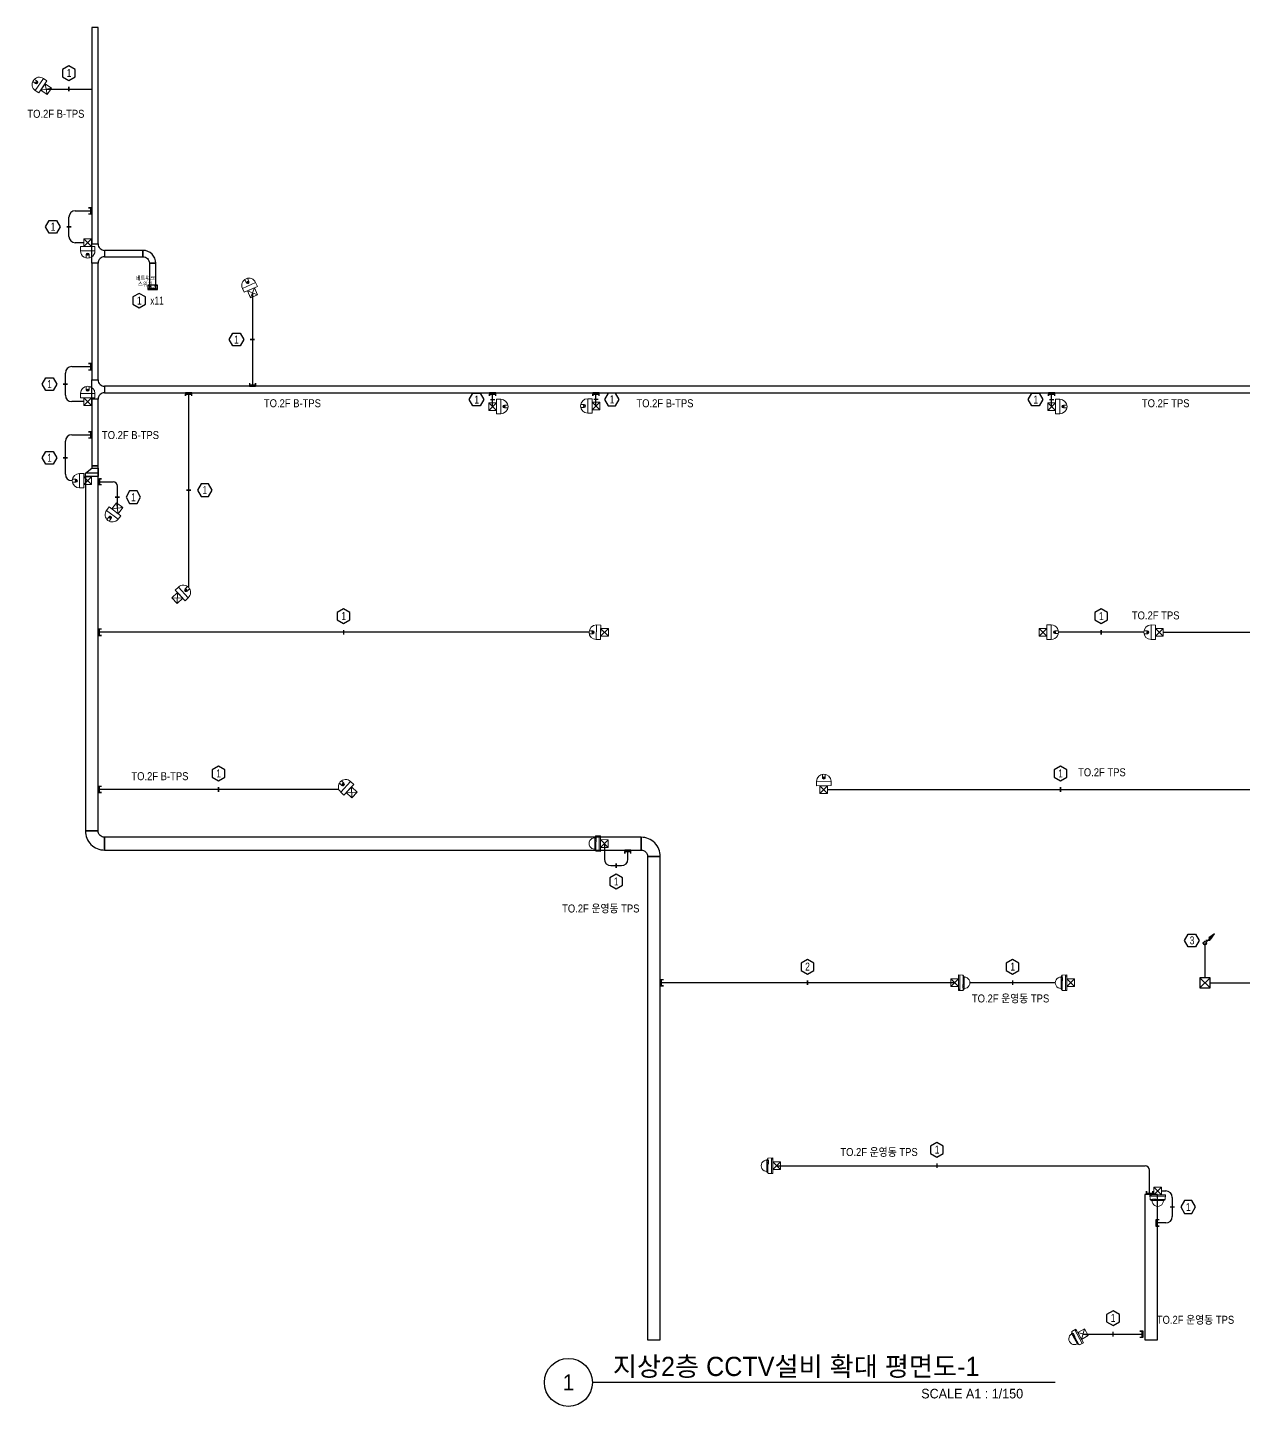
# Model space of a CAD drawing. Header units: millimetres. Extents: x 89860 to 502050, y -351975 to 882300.
# Drawn here: x 272132 to 329118, y -173775 to -109170 of the extents above; entities that cross this region are included whole.
import ezdxf
from ezdxf.enums import TextEntityAlignment as Align

# ---------------------------------------------------------------- set-up
doc = ezdxf.new("R2010")
doc.units = ezdxf.units.MM
doc.header["$LTSCALE"] = 150
doc.set_wipeout_variables(frame=1)
doc.linetypes.add('D1', pattern=[3, 1, -1, 1])
doc.layers.get('0').update_dxf_attribs({"lineweight": 0})
doc.layers.add('-----16 CCTV', color=3, linetype='Continuous', lineweight=0)
for name, color, linetype in [('-----17 CCTV Cable', 4, 'Continuous'), ('-----20 General Symbol', 3, 'Continuous'), ('-----27 Communication Cable Tray', 2, 'Continuous'), ('-----29 Indicator', 1, 'Continuous'), ('-----30 Text', 2, 'Continuous'), ('-----41 Drawing Title', 2, 'Continuous')]:
    doc.layers.add(name, color=color, linetype=linetype)
doc.styles.add('ELEC', font='')
doc.styles.get('ELEC').set_extended_font_data('Dotum')

# ---------------------------------------------------------------- blocks, each defined once
blk = doc.blocks.new('cctv')
at = {"color": 3}
for p, q in [((571.4, 115.7), (569.7, 148.2)), ((570.2, 148.7), (678.9, 148.7)), ((570.2, 139.2), (679, 139.2)), ((571.9, 114.9), (577.5, 111.3)), ((572.4, 115), (583.7, 115)), ((576.7, 148.7), (577.1, 148.2)), ((577.1, 148.2), (577.1, 145)), ((577.5, 111.2), (584.3, 111.2)), ((577.6, 111.2), (579.4, 110.4)), ((578.8, 148.2), (578.8, 144.7)), ((579.4, 148.7), (578.9, 148.3)), ((579.4, 110.4), (586.2, 110.4)), ((579.5, 110.4), (582, 107.9)), ((582.3, 107.7), (666.6, 107.7)), ((588.2, 118.5), (583.7, 115)), ((583.7, 115), (584.8, 112.9)), ((588.2, 118.5), (588.5, 114)), ((588.2, 118.5), (609.4, 118.5)), ((609.4, 118.5), (616.4, 115)), ((616.4, 115), (673.6, 115)), ((623.7, 111.2), (664.8, 111.2)), ((625.2, 110.4), (662.4, 110.4)), ((677.8, 118.6), (667, 107.9)), ((673.5, 114.3), (667, 107.9)), ((673.6, 115), (667.9, 112)), ((676.2, 118.6), (673.5, 114.4)), ((677.8, 118.6), (674.7, 115.6)), ((676.2, 118.6), (677.4, 118.6)), ((677.9, 119), (679.4, 148.2))]:
    blk.add_line(p, q, dxfattribs=at)
for centre, radius, start, end in [((570.2, 148.2), 0.5, 90, 183), ((572.4, 116), 1, 183, 270), ((572.4, 115.7), 1, 183, 237), ((577, 148.2), 0.1, 0, 40.57536), ((577.6, 145), 0.5, 180, 194.56231), ((582.2, 146.2), 5.21, 194.56231, 215.7363), ((577.7, 111.7), 0.5, 237, 248.54275), ((578, 143.2), 0.1, 215.7363, 323.51772), ((574.7, 145.6), 4.23, 323.51772, 345.92431), ((578.9, 148.2), 0.1, 131.7099, 180), ((578.3, 144.7), 0.5, 345.92431, 0), ((582.3, 108.2), 0.5, 225, 270), ((584.3, 111.7), 0.5, 270, 327.71561), ((583.5, 112.2), 1.45, 327.71561, 27.55723), ((624.6, 107.4), 39.7, 179.60346, 0.39654), ((585.5, 113.2), 2.92, 283.53833, 356.27897), ((582.3, 114), 6.28, 351.19021, 0.11217), ((592.8, 96.2), 27.8, 42.42581, 53.34707), ((625.2, 128.1), 17.7, 227.79873, 269.94754), ((625.5, 123.9), 12.8, 224.15015, 261.84985), ((662.4, 120.4), 10, 270, 300.5966), ((664.8, 118.2), 7, 270, 297), ((666.6, 108.2), 0.5, 270, 315), ((673.1, 114.7), 0.5, 315, 327.14354), ((673.6, 115.5), 0.5, 269.97812, 327.14354), ((677.4, 119.1), 0.5, 270.03143, 357), ((677.4, 119), 0.5, 315, 357), ((678.9, 148.2), 0.5, 357, 90)]:
    blk.add_arc(centre, radius, start, end, dxfattribs=at)
blk.add_ellipse((600.2, 114.5), major_axis=(-3.19, 3.62), ratio=0.586672, start_param=5.886521, end_param=12.007448, dxfattribs=at)
blk = doc.blocks.new('DomeCamera(운영동)')
at = {"layer": '-----16 CCTV', "linetype": 'Continuous'}
for p, q in [((-180, 180), (180, -180)), ((180, 180), (-180, -180)), ((-180, 180), (180, -180)), ((180, 180), (-180, -180))]:
    blk.add_line(p, q, dxfattribs=at)
blk.add_lwpolyline([(180, 180), (-180, 180), (-180, -180), (180, -180)], close=True, dxfattribs=at)
blk.add_lwpolyline([(180, 180), (-180, 180), (-180, -180), (180, -180)], close=True, dxfattribs=at)
at = {"layer": '-----16 CCTV', "xscale": 6.692737491887292, "yscale": 6.692737491887292, "zscale": 6.692737491887292}
blk.add_blockref('cctv', (-4180, -1175), dxfattribs=at)
blk = doc.blocks.new('Dome Camera')
at = {"layer": '-----16 CCTV', "linetype": 'Continuous'}
for p, q in [((-180, 180), (180, -180)), ((180, 180), (-180, -180)), ((339, -180), (-339, -180)), ((-339, -180), (-339, -383)), ((-339, -383), (339, -383)), ((339, -383), (339, -180))]:
    blk.add_line(p, q, dxfattribs=at)
at = {"layer": '-----16 CCTV', "linetype": 'Continuous', "lineweight": 0}
for p, q in [((-339, -180), (339, -180)), ((-339, -383), (-339, -180)), ((-68, -553), (-68, -715)), ((68, -553), (68, -715)), ((339, -180), (339, -383))]:
    blk.add_line(p, q, dxfattribs=at)
at = {"layer": '-----16 CCTV', "linetype": 'Continuous'}
blk.add_lwpolyline([(180, 180), (-180, 180), (-180, -180), (180, -180)], close=True, dxfattribs=at)
blk.add_lwpolyline([(-68, -715), (-68, -553, -1), (68, -553), (68, -715)], format="xyb", dxfattribs=at)
at = {"layer": '-----16 CCTV', "linetype": 'Continuous', "lineweight": 0}
blk.add_circle((0, -553), 33.9, dxfattribs=at)
blk.add_circle((0, -553), 33.9, dxfattribs=at)
blk.add_arc((0, -383), 339, 180, 0, dxfattribs=at)
at = {"layer": '-----16 CCTV', "linetype": 'Continuous'}
blk.add_arc((0, -383), 339, 180, 0, dxfattribs=at)
blk = doc.blocks.new('O08')
blk.add_hatch(color=256).paths.add_polyline_path([(120, 51), (-120, 51), (-120, 0), (120, 0)])
blk.add_lwpolyline([(120, 127.5), (120, 0), (-120, 0), (-120, 127.5), (-120, 51), (120, 51)])
blk = doc.blocks.new('O01')
blk.add_hatch(color=256).paths.add_polyline_path([(-149, -218), (-218, -149), (-368, -368)])
blk.add_line((-46, -46), (-184, -184))
blk.add_lwpolyline([(-368, -368), (-149, -218), (-218, -149), (-368, -368)])
blk.add_circle((0, 0), 65)
for p in [(-65, 0), (-65, 0), (0, 65), (0, 65), (65, 0), (65, 0), (0, -65), (0, -65)]:
    blk.add_point(p)
blk = doc.blocks.new('BOX(CCTV)')
blk.add_wipeout([(-200, 200), (-200, -200), (200, -200), (200, 200)])
at = {"layer": '-----20 General Symbol'}
for p, q in [((200, 200), (-200, -200)), ((-200, 200), (200, -200))]:
    blk.add_line(p, q, dxfattribs=at)
blk.add_lwpolyline([(-200, 200), (200, 200), (200, -200), (-200, -200)], close=True, dxfattribs=at)

msp = doc.modelspace()

# ---------------------------------------------------------------- linework, layer by layer
at = {"layer": '-----16 CCTV', "color": 3, "const_width": 0.198}
msp.add_lwpolyline([(278311, -120649), (278311, -121450), (276989, -121450), (276989, -120649)], close=True, dxfattribs=at)
at = {"layer": '-----17 CCTV Cable'}
for p, q in [((273001, -112049), (275141, -112049, 0)), ((274070, -118953), (274070, -118053)), ((274370, -117753), (275141, -117753, 0)), ((274770, -119253), (274370, -119253)), ((282670, -121598), (282670, -125979, 0)), ((274206, -125055, 0), (275141, -125055, 0)), ((273906, -126397, 0), (273906, -125355, 0)), ((279685, -135405), (279685, -126279, 0)), ((293928, -126926), (293928, -126279, 0)), ((298772, -126900), (298772, -126279, 0)), ((320128, -126925), (320128, -126279, 0)), ((274770, -126697), (274206, -126697, 0)), ((273906, -130099), (273906, -128550)), ((274206, -128250), (275141, -128250)), ((274227, -130399), (274206, -130399)), ((275441, -130453, 0), (276140, -130453)), ((276340, -131693), (276340, -130653)), ((298450, -137500), (275441, -137500, 0)), ((324450, -137500), (320450, -137500)), ((325352, -137501), (343874, -137501, 0)), ((286723, -144870, 0), (275441, -144870, 0)), ((309630, -144870), (331452, -144870)), ((299170, -147400), (299169, -148133)), ((300268, -148135), (300268, -147709)), ((299469, -148434), (299967, -148435)), ((327316, -152075), (327316, -153926)), ((315578, -153924), (301788, -153924)), ((320300, -153925), (316300, -153925)), ((327316, -153926), (335051, -153926)), ((307239, -162499), (324512, -162499)), ((324712, -163843), (324712, -162699)), ((325280, -163680), (325480, -163680)), ((325780, -163980), (325780, -164880)), ((325480, -165180), (325012, -165180)), ((321598, -170388), (324412, -170388))]:
    msp.add_line(p, q, dxfattribs=at)
for centre, radius, start, end in [((274370, -118053, 0), 300, 90, 180), ((274370, -118953), 300, 180, 270), ((274206, -125355, 0), 300, 90, 180), ((274206, -126397, 0), 300, 180, 270), ((274206, -128550, 0), 300, 90, 180), ((274206, -130099), 300, 180, 270), ((276140, -130653, 0), 200, 0, 90), ((299469, -148134, 0), 300, 179.91902, 269.91902), ((299968, -148135), 300, 269.91902, 359.91902), ((324512, -162699, 0), 200, 0, 90), ((325480, -163980), 300, 0, 90), ((325480, -164880), 300, 270, 0)]:
    msp.add_arc(centre, radius, start, end, dxfattribs=at)
at = {"layer": '-----27 Communication Cable Tray', "elevation": 0}
for points in [[(275141, -109170), (275141, -119309), (275441, -119309), (275441, -109170)], [(277541, -119609), (275741, -119609), (275741, -119909), (277541, -119909)], [(275141, -120209), (275141, -125679), (275441, -125679), (275441, -120209)], [(277841, -120209), (277841, -121438), (278141, -121438), (278141, -120209)], [(275741, -126279), (343574, -126279), (343574, -125979), (275741, -125979)], [(275141, -126579), (275141, -129699), (275441, -129699), (275441, -126579)], [(275441, -146808), (275441, -130199), (274841, -130199), (274841, -146808)], [(300888, -147108), (275741, -147108), (275741, -147708), (300888, -147708)], [(301188, -148008), (301188, -170650), (301788, -170650), (301788, -148008)], [(325095, -170650), (325095, -163843), (324495, -163843), (324495, -170650)]]:
    msp.add_lwpolyline(points, close=True, dxfattribs=at)
for points in [[(275441, -120209), (275141, -120209), (275141, -120209), (275141, -119309), (275441, -119309, 0.414214), (275741, -119609), (275741, -119909), (275741, -119909, 0.414214)], [(277541, -119909), (277541, -119909, -0.414214), (277841, -120209), (277841, -120209), (278141, -120209, 0.414214), (277541, -119609)], [(275441, -126579), (275141, -126579), (275141, -126579), (275141, -125679), (275441, -125679, 0.414214), (275741, -125979), (275741, -126279), (275741, -126279, 0.414214)], [(275741, -147108), (275741, -147108, -0.414214), (275441, -146808), (275441, -146808), (274841, -146808, 0.414214), (275741, -147708)], [(300888, -147708), (300888, -147708, -0.414214), (301188, -148008), (301188, -148008), (301788, -148008, 0.414214), (300888, -147108)]]:
    msp.add_lwpolyline(points, format="xyb", close=True, dxfattribs=at)
at = {"layer": '-----27 Communication Cable Tray', "color": 1, "elevation": 0}
msp.add_lwpolyline([(277766, -121238), (277766, -121438), (278216, -121438), (278216, -121238), (277766, -121238)], dxfattribs=at)
at = {"layer": '-----27 Communication Cable Tray', "color": 1, "linetype": 'D1', "elevation": 0}
for points in [[(277766, -121238), (278216, -121438)], [(278216, -121238), (277766, -121438)]]:
    msp.add_lwpolyline(points, dxfattribs=at)
at = {"layer": '-----27 Communication Cable Tray', "elevation": 0}
for points in [[(277816, -121388), (277816, -121438), (278166, -121438), (278166, -121388), (277816, -121388)], [(277891, -121288), (277841, -121288), (277841, -121388), (278141, -121388), (278141, -121288), (278091, -121288)], [(275441, -130199), (275441, -129699), (275141, -129699), (275141, -129818), (275441, -129818), (275441, -130051), (274841, -130051), (275141, -129818), (275441, -129818), (275441, -130199), (274841, -130199), (274841, -130051)]]:
    msp.add_lwpolyline(points, dxfattribs=at)
at = {"layer": '-----29 Indicator', "elevation": 0}
for points in [[(273773, -111128), (273773, -111472), (274071, -111644), (274368, -111472), (274368, -111128), (274071, -110957), (273773, -111128)], [(281750, -123491), (282093, -123491), (282265, -123788), (282093, -124086), (281750, -124086), (281578, -123788), (281750, -123491)], [(272986, -125579), (273329, -125579), (273501, -125876), (273329, -126174), (272986, -126174), (272814, -125876), (272986, -125579)], [(293007, -126305), (293351, -126305), (293522, -126602), (293351, -126900), (293007, -126900), (292836, -126602), (293007, -126305)], [(299693, -126292), (299349, -126292), (299178, -126590), (299349, -126887), (299693, -126887), (299864, -126590), (299693, -126292)], [(319207, -126305), (319551, -126305), (319722, -126602), (319551, -126900), (319207, -126900), (319036, -126602), (319207, -126305)], [(272986, -129027), (273329, -129027), (273501, -129324), (273329, -129622), (272986, -129622), (272814, -129324), (272986, -129027)], [(277261, -130875), (276917, -130875), (276746, -131173), (276917, -131470), (277261, -131470), (277432, -131173), (277261, -130875)], [(280605, -130545), (280262, -130545), (280090, -130842), (280262, -131140), (280605, -131140), (280777, -130842), (280605, -130545)], [(286648, -136579), (286648, -136923), (286945, -137095), (287243, -136923), (287243, -136579), (286945, -136408), (286648, -136579)], [(322153, -136579), (322153, -136923), (322450, -137095), (322747, -136923), (322747, -136579), (322450, -136408), (322153, -136579)], [(280784, -143949), (280784, -144293), (281082, -144465), (281379, -144293), (281379, -143949), (281082, -143778), (280784, -143949)], [(308386, -153004), (308386, -153347), (308683, -153519), (308981, -153347), (308981, -153004), (308683, -152832), (308386, -153004)], [(326700, -164133), (326357, -164133), (326185, -164430), (326357, -164728), (326700, -164728), (326872, -164430), (326700, -164133)], [(322707, -169467), (322707, -169810), (323005, -169982), (323302, -169810), (323302, -169467), (323005, -169295), (322707, -169467)]]:
    msp.add_lwpolyline(points, close=True, dxfattribs=at)
for points in [[(274071, -112160, 74.1, 74.1, 0), (274071, -111938, 0, 0, 0), (274071, -111644, 0, 0, 0)], [(282781, -123788, 74.1, 74.1, 0), (282559, -123788, 0, 0, 0), (282265, -123788, 0, 0, 0)], [(274018, -125876, 74.1, 74.1, 0), (273795, -125876, 0, 0, 0), (273501, -125876, 0, 0, 0)], [(294039, -126602, 74.1, 74.1, 0), (293817, -126602, 0, 0, 0), (293522, -126602, 0, 0, 0)], [(298661, -126590, 74.1, 74.1, 0), (298883, -126590, 0, 0, 0), (299178, -126590, 0, 0, 0)], [(320239, -126602, 74.1, 74.1, 0), (320017, -126602, 0, 0, 0), (319722, -126602, 0, 0, 0)], [(274018, -129324, 74.1, 74.1, 0), (273795, -129324, 0, 0, 0), (273501, -129324, 0, 0, 0)], [(276229, -131173, 74.1, 74.1, 0), (276451, -131173, 0, 0, 0), (276746, -131173, 0, 0, 0)], [(279573, -130842, 74.1, 74.1, 0), (279796, -130842, 0, 0, 0), (280090, -130842, 0, 0, 0)], [(286945, -137611, 74.1, 74.1, 0), (286945, -137389, 0, 0, 0), (286945, -137095, 0, 0, 0)], [(322450, -137611, 74.1, 74.1, 0), (322450, -137389, 0, 0, 0), (322450, -137095, 0, 0, 0)], [(281082, -144981, 74.1, 74.1, 0), (281082, -144759, 0, 0, 0), (281082, -144465, 0, 0, 0)], [(308683, -154036, 74.1, 74.1, 0), (308683, -153813, 0, 0, 0), (308683, -153519, 0, 0, 0)], [(325669, -164430, 74.1, 74.1, 0), (325891, -164430, 0, 0, 0), (326185, -164430, 0, 0, 0)], [(323005, -170499, 74.1, 74.1, 0), (323005, -170276, 0, 0, 0), (323005, -169982, 0, 0, 0)]]:
    msp.add_lwpolyline(points, format="xyseb", dxfattribs=at)
at = {"layer": '-----29 Indicator'}
for points in [[(273150, -118205), (273493, -118205), (273665, -118503), (273493, -118800), (273150, -118800), (272978, -118503), (273150, -118205)], [(277664, -122137), (277664, -121793), (277366, -121622), (277069, -121793), (277069, -122137), (277366, -122308), (277664, -122137)], [(320243, -143949), (320243, -144293), (320541, -144465), (320838, -144293), (320838, -143949), (320541, -143778), (320243, -143949)], [(300015, -149355), (300015, -149011), (299718, -148840), (299421, -149011), (299421, -149355), (299718, -149526), (300015, -149355)], [(326534, -151640), (326877, -151640), (327049, -151937), (326877, -152235), (326534, -152235), (326362, -151937), (326534, -151640)], [(318003, -153004), (318003, -153348), (318300, -153520), (318597, -153348), (318597, -153004), (318300, -152833), (318003, -153004)], [(314458, -161579), (314458, -161922), (314755, -162094), (315052, -161922), (315052, -161579), (314755, -161407), (314458, -161579)]]:
    msp.add_lwpolyline(points, close=True, dxfattribs=at)
for points in [[(274182, -118503, 74.1, 74.1, 0), (273959, -118503, 0, 0, 0), (273665, -118503, 0, 0, 0)], [(320541, -144981, 74.1, 74.1, 0), (320541, -144759, 0, 0, 0), (320541, -144465, 0, 0, 0)], [(299718, -148323, 74.1, 74.1, 0), (299718, -148545, 0, 0, 0), (299718, -148840, 0, 0, 0)], [(327566, -151937, 74.1, 74.1, 0), (327343, -151937, 0, 0, 0), (327049, -151937, 0, 0, 0)], [(318300, -154036, 74.1, 74.1, 0), (318300, -153814, 0, 0, 0), (318300, -153520, 0, 0, 0)], [(314755, -162611, 74.1, 74.1, 0), (314755, -162388, 0, 0, 0), (314755, -162094, 0, 0, 0)]]:
    msp.add_lwpolyline(points, format="xyseb", dxfattribs=at)
at = {"layer": '-----41 Drawing Title', "color": 7}
msp.add_line((320294, -172650), (298606, -172650), dxfattribs=at)
msp.add_circle((297481, -172650), 1125, dxfattribs=at)

# ---------------------------------------------------------------- block references
at = {"layer": '-----16 CCTV'}
for p, rotation in [((273001, -112049), 235.8450351181425), ((274950, -119253), 359.9595080638851), ((282670, -121598), 204.2582671185728), ((298772, -126900), 269.9595080638851), ((274950, -130400), 269.9595080638851), ((299172, -137501), 269.9595080638851), ((319728, -137499), 89.95950806388505), ((325172, -137501), 269.9595080638851), ((287318, -145002, 0), 227.2476455347362)]:
    msp.add_blockref('Dome Camera', p, dxfattribs=dict(at, rotation=rotation))
at = {"layer": '-----16 CCTV', "xscale": -1}
for p, rotation in [((274950, -126697), 180.0404919361149), ((293928, -126926), 90.0404919361149), ((320128, -126925), 90), ((276340, -131693), 322.3833589308917), ((279154, -135896), 132.7523544652639), ((309450, -144870), 180.0404919361149)]:
    msp.add_blockref('Dome Camera', p, dxfattribs=dict(at, rotation=rotation))
at = {"layer": '-----16 CCTV', "color": 3}
for p, rotation in [((299170, -147400), 269.9595080638851), ((315578, -153924), 89.95950806388505), ((321022, -153926), 269.9595080638851), ((307239, -162499), 269.9595080638851), ((325100, -163680), 359.9595080638851), ((321598, -170388), 299.1279885620012)]:
    msp.add_blockref('DomeCamera(운영동)', p, dxfattribs=dict(at, rotation=rotation))
at = {"layer": '-----17 CCTV Cable', "yscale": 1.199999999953434, "zscale": 1.199999999953434}
for p, xscale, rotation in [((275141, -117753, 0), -1.199999999953434, 90), ((275141, -125055, 0), -1.199999999953434, 90), ((279685, -126279, 0), -1.199999999953434, 180), ((293928, -126279, 0), -1.199999999953434, 180), ((298772, -126279, 0), -1.199999999953434, 180), ((320128, -126279, 0), -1.199999999953434, 180), ((275141, -128250), -1.199999999953434, 90), ((275441, -130453, 0), 1.199999999953434, 270), ((275441, -137503, 0), -1.199999999953434, 270), ((275441, -144870, 0), -1.199999999953434, 270), ((300268, -147709), -1.199999999953434, 179.9190161277699), ((301788, -153924), -1.199999999953434, 270), ((325012, -165180), -1.199999999953434, 270), ((324412, -170388), -1.199999999953434, 90)]:
    msp.add_blockref('O08', p, dxfattribs=dict(at, xscale=xscale, rotation=rotation))
for p, xscale in [((282670, -125979, 0), -1.199999999953434), ((324712, -163843), 1.199999999953434)]:
    msp.add_blockref('O08', p, dxfattribs=dict(at, xscale=xscale))
at = {"layer": '-----20 General Symbol', "xscale": 1.199999999953434, "yscale": 1.199999999953434, "zscale": 1.199999999953434, "rotation": 180}
msp.add_blockref('O01', (327316, -152075), dxfattribs=at)

# ---------------------------------------------------------------- texts
at = {"layer": '-----16 CCTV', "color": 3, "style": 'ELEC', "width": 0.9}
for s, p in [('네트워크', (277650, -120909)), ('스위치', (277650, -121189))]:
    msp.add_text(s, height=197.6, dxfattribs=at).set_placement(p, align=Align.MIDDLE_CENTER)
at = {"layer": '-----30 Text', "transparency": 33554687, "style": 'ELEC', "width": 0.8}
for s, p in [('1', (274075, -111294, 0)), ('1', (273325, -118503)), ('1', (277370, -121959)), ('x11', (278200, -121965)), ('1', (281925, -123788, 0)), ('1', (273162, -125876, 0)), ('1', (293183, -126602, 0)), ('1', (299525, -126590, 0)), ('1', (319383, -126602, 0)), ('1', (273162, -129324)), ('1', (277093, -131173, 0)), ('1', (280437, -130842, 0)), ('1', (286949, -136745, 0)), ('1', (322454, -136745, 0)), ('1', (281086, -144115, 0)), ('1', (320545, -144115)), ('1', (299722, -149177)), ('3', (326709, -151937)), ('2', (308687, -153170, 0)), ('1', (318304, -153170)), ('1', (314759, -161744)), ('1', (326533, -164430, 0)), ('1', (323009, -169633))]:
    msp.add_text(s, height=375, dxfattribs=at).set_placement(p, align=Align.MIDDLE_CENTER)
at = {"layer": '-----30 Text', "style": 'ELEC', "width": 0.9}
for s, p in [('TO.2F B-TPS', (273459, -113209)), ('TO.2F B-TPS', (284545, -126772)), ('TO.2F B-TPS', (302005, -126772)), ('TO.2F TPS', (325475, -126772)), ('TO.2F B-TPS', (276955, -128262)), ('TO.2F TPS', (325005, -136712)), ('TO.2F B-TPS', (278335, -144245)), ('TO.2F TPS', (322485, -144062)), ('TO.2F 운영동 TPS', (298998, -150435)), ('TO.2F 운영동 TPS', (318204, -154650)), ('TO.2F 운영동 TPS', (312038, -161846, 0)), ('TO.2F 운영동 TPS', (326871, -169707, 0))]:
    msp.add_text(s, height=375, dxfattribs=at).set_placement(p, align=Align.MIDDLE)
at = {"layer": '-----41 Drawing Title', "color": 2, "style": 'ELEC'}
msp.add_text('지상2층 CCTV설비 확대 평면도-1', height=900, dxfattribs=at).set_placement((299564, -172350))
at = {"layer": '-----41 Drawing Title', "color": 7, "style": 'ELEC'}
msp.add_text('1', height=750, dxfattribs=at).set_placement((297481, -172650), align=Align.MIDDLE)
at = {"layer": '-----41 Drawing Title', "style": 'ELEC'}
msp.add_text('SCALE A1 : 1/150', height=450, dxfattribs=at).set_placement((318794, -173400), align=Align.RIGHT)

# ---------------------------------------------------------------- next in the draw order: block references
at = {"layer": '-----20 General Symbol', "lineweight": 0, "extrusion": (0, 0, -1), "xscale": 1.2, "yscale": 1.2, "zscale": -1.2}
msp.add_blockref('BOX(CCTV)', (-327316, -153926), dxfattribs=at)

doc.saveas('drawing.dxf')
